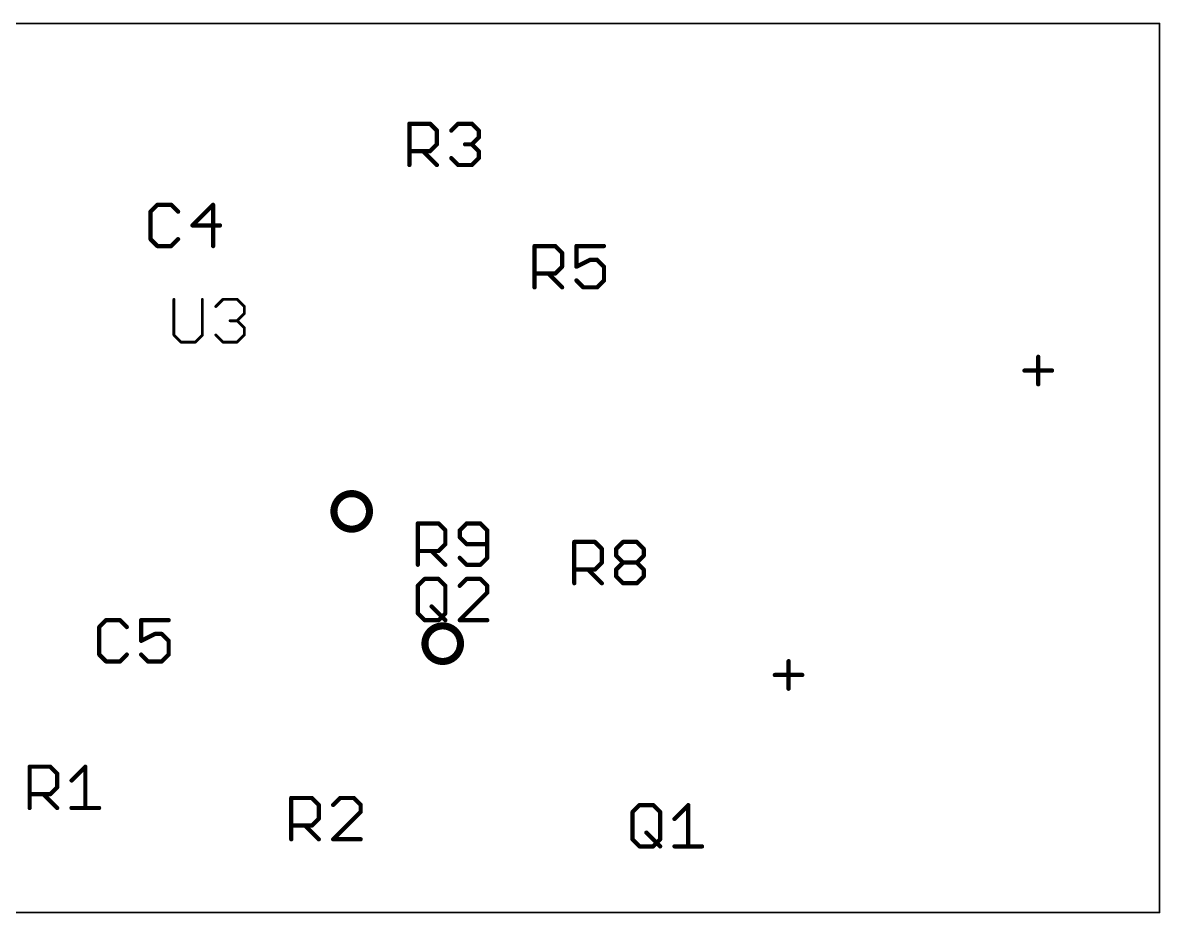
# Model space of a CAD drawing. Extents: x 0 to 1.65, y 0 to 0.63.
# Drawn here: x 0.851 to 1.651, y -0.001 to 0.625 of the extents above; entities that cross this region are included whole.
import ezdxf

# ---------------------------------------------------------------- set-up
doc = ezdxf.new("R2010")
doc.units = 0
for name, color, linetype in [('100', 251, 'CONTINUOUS'), ('20', 178, 'CONTINUOUS'), ('25', 251, 'CONTINUOUS')]:
    doc.layers.add(name, color=color, linetype=linetype)

msp = doc.modelspace()

# ---------------------------------------------------------------- linework, layer by layer
at = {"layer": '100', "const_width": 0.005}
for points in [[(1.082, 0.2695, 1), (1.082, 0.2945, 1), (1.082, 0.2695)], [(1.146, 0.1765, 1), (1.146, 0.2015, 1), (1.146, 0.1765)]]:
    msp.add_lwpolyline(points, format="xyb", dxfattribs=at)
at = {"layer": '20', "const_width": 0.001}
for points in [[(1.65, 0.625), (0, 0.625)], [(1.65, 0), (1.65, 0.625)], [(0, 0), (1.65, 0)]]:
    msp.add_lwpolyline(points, dxfattribs=at)
at = {"layer": '20', "const_width": 0.0005}
for points in [[(1.65025, 0.625, 1), (1.64975, 0.625)], [(1.65, 0.62475, 1), (1.65, 0.62525)], [(1.64975, 0, 1), (1.65025, 0)], [(1.65, -0.00025, 1), (1.65, 0.00025)]]:
    msp.add_lwpolyline(points, format="xyb", dxfattribs=at)
at = {"layer": '25'}
for points, const_width in [([(1.12257, 0.5255), (1.12257, 0.554525)], 0.003), ([(1.12257, 0.554525), (1.137082, 0.554525)], 0.003), ([(1.137082, 0.554525), (1.141919, 0.549687)], 0.003), ([(1.152035, 0.549687), (1.156872, 0.554525)], 0.003), ([(1.156872, 0.554525), (1.166547, 0.554525)], 0.003), ([(1.166547, 0.554525), (1.171385, 0.549687)], 0.003), ([(1.141919, 0.549687), (1.141919, 0.540012)], 0.003), ([(1.171385, 0.54485), (1.166547, 0.540012)], 0.003), ([(1.171385, 0.549687), (1.171385, 0.54485)], 0.003), ([(1.137082, 0.535175), (1.12257, 0.535175)], 0.003), ([(1.132244, 0.535175), (1.141919, 0.5255)], 0.003), ([(1.141919, 0.540012), (1.137082, 0.535175)], 0.003), ([(1.166547, 0.540012), (1.16171, 0.540012)], 0.003), ([(1.166547, 0.540012), (1.171385, 0.535175)], 0.003), ([(1.171385, 0.535175), (1.171385, 0.530337)], 0.003), ([(1.156872, 0.5255), (1.152035, 0.530337)], 0.003), ([(1.171385, 0.530337), (1.166547, 0.5255)], 0.003), ([(1.166547, 0.5255), (1.156872, 0.5255)], 0.003), ([(0.945407, 0.497525), (0.94057, 0.492687)], 0.003), ([(0.955082, 0.497525), (0.945407, 0.497525)], 0.003), ([(0.959919, 0.492687), (0.955082, 0.497525)], 0.003), ([(0.984547, 0.497525), (0.970035, 0.483012)], 0.003), ([(0.984547, 0.4685), (0.984547, 0.497525)], 0.003), ([(0.94057, 0.492687), (0.94057, 0.473337)], 0.003), ([(0.970035, 0.483012), (0.989385, 0.483012)], 0.003), ([(0.94057, 0.473337), (0.945407, 0.4685)], 0.003), ([(0.955082, 0.4685), (0.959919, 0.473337)], 0.003), ([(0.945407, 0.4685), (0.955082, 0.4685)], 0.003), ([(1.21057, 0.4395), (1.21057, 0.468525)], 0.003), ([(1.21057, 0.468525), (1.225082, 0.468525)], 0.003), ([(1.225082, 0.468525), (1.229919, 0.463687)], 0.003), ([(1.229919, 0.463687), (1.229919, 0.454012)], 0.003), ([(1.259385, 0.468525), (1.240035, 0.468525)], 0.003), ([(1.240035, 0.468525), (1.240035, 0.454012)], 0.003), ([(1.240035, 0.454012), (1.24971, 0.45885)], 0.003), ([(1.24971, 0.45885), (1.254547, 0.45885)], 0.003), ([(1.254547, 0.45885), (1.259385, 0.454012)], 0.003), ([(1.225082, 0.449175), (1.21057, 0.449175)], 0.003), ([(1.220244, 0.449175), (1.229919, 0.4395)], 0.003), ([(1.229919, 0.454012), (1.225082, 0.449175)], 0.003), ([(1.259385, 0.454012), (1.259385, 0.444337)], 0.003), ([(1.244872, 0.4395), (1.240035, 0.444337)], 0.003), ([(1.254547, 0.4395), (1.244872, 0.4395)], 0.003), ([(1.259385, 0.444337), (1.254547, 0.4395)], 0.003), ([(0.957, 0.431026), (0.957, 0.406004)], 0.002), ([(0.977017, 0.406004), (0.977017, 0.431026)], 0.002), ([(0.986465, 0.426021), (0.991469, 0.431026)], 0.002), ([(0.991469, 0.431026), (1.001478, 0.431026)], 0.002), ([(1.001478, 0.431026), (1.006482, 0.426021)], 0.002), ([(1.006482, 0.426021), (1.006482, 0.421017)], 0.002), ([(1.001478, 0.416013), (0.996474, 0.416013)], 0.002), ([(1.006482, 0.421017), (1.001478, 0.416013)], 0.002), ([(1.001478, 0.416013), (1.006482, 0.411008)], 0.002), ([(1.006482, 0.411008), (1.006482, 0.406004)], 0.002), ([(0.957, 0.406004), (0.962004, 0.401)], 0.002), ([(0.962004, 0.401), (0.972013, 0.401)], 0.002), ([(0.972013, 0.401), (0.977017, 0.406004)], 0.002), ([(0.991469, 0.401), (0.986465, 0.406004)], 0.002), ([(1.001478, 0.401), (0.991469, 0.401)], 0.002), ([(1.006482, 0.406004), (1.001478, 0.401)], 0.002), ([(1.56471, 0.390687), (1.56471, 0.371337)], 0.003), ([(1.555035, 0.381012), (1.574385, 0.381012)], 0.003), ([(1.1285, 0.2445), (1.1285, 0.273525)], 0.003), ([(1.1285, 0.273525), (1.143012, 0.273525)], 0.003), ([(1.143012, 0.273525), (1.14785, 0.268687)], 0.003), ([(1.162803, 0.273525), (1.157965, 0.268687)], 0.003), ([(1.172477, 0.273525), (1.162803, 0.273525)], 0.003), ([(1.177315, 0.268687), (1.172477, 0.273525)], 0.003), ([(1.14785, 0.268687), (1.14785, 0.259012)], 0.003), ([(1.157965, 0.268687), (1.157965, 0.26385)], 0.003), ([(1.157965, 0.26385), (1.162803, 0.259012)], 0.003), ([(1.177315, 0.249337), (1.177315, 0.268687)], 0.003), ([(1.14785, 0.259012), (1.143012, 0.254175)], 0.003), ([(1.162803, 0.259012), (1.177315, 0.259012)], 0.003), ([(1.2385, 0.2315), (1.2385, 0.260525)], 0.003), ([(1.2385, 0.260525), (1.253012, 0.260525)], 0.003), ([(1.253012, 0.260525), (1.25785, 0.255687)], 0.003), ([(1.25785, 0.255687), (1.25785, 0.246012)], 0.003), ([(1.267965, 0.255687), (1.272803, 0.260525)], 0.003), ([(1.267965, 0.25085), (1.267965, 0.255687)], 0.003), ([(1.272803, 0.260525), (1.282477, 0.260525)], 0.003), ([(1.282477, 0.260525), (1.287315, 0.255687)], 0.003), ([(1.287315, 0.255687), (1.287315, 0.25085)], 0.003), ([(1.143012, 0.254175), (1.1285, 0.254175)], 0.003), ([(1.138175, 0.254175), (1.14785, 0.2445)], 0.003), ([(1.157965, 0.249337), (1.162803, 0.2445)], 0.003), ([(1.172477, 0.2445), (1.177315, 0.249337)], 0.003), ([(1.272803, 0.246012), (1.267965, 0.25085)], 0.003), ([(1.287315, 0.25085), (1.282477, 0.246012)], 0.003), ([(1.162803, 0.2445), (1.172477, 0.2445)], 0.003), ([(1.253012, 0.241175), (1.2385, 0.241175)], 0.003), ([(1.248175, 0.241175), (1.25785, 0.2315)], 0.003), ([(1.25785, 0.246012), (1.253012, 0.241175)], 0.003), ([(1.267965, 0.241175), (1.272803, 0.246012)], 0.003), ([(1.267965, 0.236337), (1.267965, 0.241175)], 0.003), ([(1.272803, 0.246012), (1.282477, 0.246012)], 0.003), ([(1.282477, 0.246012), (1.287315, 0.241175)], 0.003), ([(1.287315, 0.241175), (1.287315, 0.236337)], 0.003), ([(1.1285, 0.229687), (1.133337, 0.234525)], 0.003), ([(1.133337, 0.234525), (1.143012, 0.234525)], 0.003), ([(1.143012, 0.234525), (1.14785, 0.229687)], 0.003), ([(1.162803, 0.234525), (1.157965, 0.229687)], 0.003), ([(1.172477, 0.234525), (1.162803, 0.234525)], 0.003), ([(1.177315, 0.229687), (1.172477, 0.234525)], 0.003), ([(1.272803, 0.2315), (1.267965, 0.236337)], 0.003), ([(1.282477, 0.2315), (1.272803, 0.2315)], 0.003), ([(1.287315, 0.236337), (1.282477, 0.2315)], 0.003), ([(1.1285, 0.210337), (1.1285, 0.229687)], 0.003), ([(1.14785, 0.229687), (1.14785, 0.210337)], 0.003), ([(1.157965, 0.2055), (1.177315, 0.22485)], 0.003), ([(1.177315, 0.22485), (1.177315, 0.229687)], 0.003), ([(1.138175, 0.215175), (1.14785, 0.2055)], 0.003), ([(1.133337, 0.2055), (1.1285, 0.210337)], 0.003), ([(1.14785, 0.210337), (1.143012, 0.2055)], 0.003), ([(0.909337, 0.205525), (0.9045, 0.200687)], 0.003), ([(0.9045, 0.200687), (0.9045, 0.181337)], 0.003), ([(0.919012, 0.205525), (0.909337, 0.205525)], 0.003), ([(0.92385, 0.200687), (0.919012, 0.205525)], 0.003), ([(0.953315, 0.205525), (0.933965, 0.205525)], 0.003), ([(0.933965, 0.205525), (0.933965, 0.191012)], 0.003), ([(1.143012, 0.2055), (1.133337, 0.2055)], 0.003), ([(1.177315, 0.2055), (1.157965, 0.2055)], 0.003), ([(0.933965, 0.191012), (0.94364, 0.19585)], 0.003), ([(0.94364, 0.19585), (0.948477, 0.19585)], 0.003), ([(0.948477, 0.19585), (0.953315, 0.191012)], 0.003), ([(0.953315, 0.191012), (0.953315, 0.181337)], 0.003), ([(0.9045, 0.181337), (0.909337, 0.1765)], 0.003), ([(0.909337, 0.1765), (0.919012, 0.1765)], 0.003), ([(0.919012, 0.1765), (0.92385, 0.181337)], 0.003), ([(0.938803, 0.1765), (0.933965, 0.181337)], 0.003), ([(0.948477, 0.1765), (0.938803, 0.1765)], 0.003), ([(0.953315, 0.181337), (0.948477, 0.1765)], 0.003), ([(1.389175, 0.176687), (1.389175, 0.157337)], 0.003), ([(1.3795, 0.167012), (1.39885, 0.167012)], 0.003), ([(0.85557, 0.0735), (0.85557, 0.102525)], 0.003), ([(0.85557, 0.102525), (0.870082, 0.102525)], 0.003), ([(0.870082, 0.102525), (0.874919, 0.097687)], 0.003), ([(0.885035, 0.09285), (0.89471, 0.102525)], 0.003), ([(0.89471, 0.102525), (0.89471, 0.0735)], 0.003), ([(0.874919, 0.097687), (0.874919, 0.088012)], 0.003), ([(0.874919, 0.088012), (0.870082, 0.083175)], 0.003), ([(0.870082, 0.083175), (0.85557, 0.083175)], 0.003), ([(0.865244, 0.083175), (0.874919, 0.0735)], 0.003), ([(1.0395, 0.0515), (1.0395, 0.080525)], 0.003), ([(1.0395, 0.080525), (1.054012, 0.080525)], 0.003), ([(1.054012, 0.080525), (1.05885, 0.075687)], 0.003), ([(1.073803, 0.080525), (1.068965, 0.075687)], 0.003), ([(1.083477, 0.080525), (1.073803, 0.080525)], 0.003), ([(1.088315, 0.075687), (1.083477, 0.080525)], 0.003), ([(0.885035, 0.0735), (0.904385, 0.0735)], 0.003), ([(1.05885, 0.075687), (1.05885, 0.066012)], 0.003), ([(1.068965, 0.0515), (1.088315, 0.07085)], 0.003), ([(1.088315, 0.07085), (1.088315, 0.075687)], 0.003), ([(1.2795, 0.070687), (1.284337, 0.075525)], 0.003), ([(1.2795, 0.051337), (1.2795, 0.070687)], 0.003), ([(1.284337, 0.075525), (1.294012, 0.075525)], 0.003), ([(1.294012, 0.075525), (1.29885, 0.070687)], 0.003), ([(1.29885, 0.070687), (1.29885, 0.051337)], 0.003), ([(1.308965, 0.06585), (1.31864, 0.075525)], 0.003), ([(1.31864, 0.075525), (1.31864, 0.0465)], 0.003), ([(1.05885, 0.066012), (1.054012, 0.061175)], 0.003), ([(1.054012, 0.061175), (1.0395, 0.061175)], 0.003), ([(1.049175, 0.061175), (1.05885, 0.0515)], 0.003), ([(1.289175, 0.056175), (1.29885, 0.0465)], 0.003), ([(1.088315, 0.0515), (1.068965, 0.0515)], 0.003), ([(1.284337, 0.0465), (1.2795, 0.051337)], 0.003), ([(1.294012, 0.0465), (1.284337, 0.0465)], 0.003), ([(1.29885, 0.051337), (1.294012, 0.0465)], 0.003), ([(1.308965, 0.0465), (1.328315, 0.0465)], 0.003)]:
    msp.add_lwpolyline(points, dxfattribs=dict(at, const_width=const_width))
for points, const_width in [([(1.12332, 0.554525, 1), (1.12182, 0.554525)], 0.0015), ([(1.12257, 0.555275, 1), (1.12257, 0.553775)], 0.0015), ([(1.137612, 0.555055, 1), (1.136552, 0.553994)], 0.0015), ([(1.137082, 0.553775, 1), (1.137082, 0.555275)], 0.0015), ([(1.156872, 0.555275, 1), (1.156872, 0.553775)], 0.0015), ([(1.157403, 0.553994, 1), (1.156342, 0.555055)], 0.0015), ([(1.167077, 0.555055, 1), (1.166017, 0.553994)], 0.0015), ([(1.166547, 0.553775, 1), (1.166547, 0.555275)], 0.0015), ([(1.142669, 0.549687, 1), (1.141169, 0.549687)], 0.0015), ([(1.141389, 0.549157, 1), (1.14245, 0.550218)], 0.0015), ([(1.151504, 0.550218, 1), (1.152565, 0.549157)], 0.0015), ([(1.172135, 0.549687, 1), (1.170635, 0.549687)], 0.0015), ([(1.170635, 0.54485, 1), (1.172135, 0.54485)], 0.0015), ([(1.170854, 0.549157, 1), (1.171915, 0.550218)], 0.0015), ([(1.171915, 0.544319, 1), (1.170854, 0.54538)], 0.0015), ([(1.12257, 0.535925, 1), (1.12257, 0.534425)], 0.0015), ([(1.132775, 0.535705, 1), (1.131714, 0.534644)], 0.0015), ([(1.136552, 0.535705, 1), (1.137612, 0.534644)], 0.0015), ([(1.137082, 0.534425, 1), (1.137082, 0.535925)], 0.0015), ([(1.141169, 0.540012, 1), (1.142669, 0.540012)], 0.0015), ([(1.14245, 0.539482, 1), (1.141389, 0.540543)], 0.0015), ([(1.16171, 0.540762, 1), (1.16171, 0.539262)], 0.0015), ([(1.167077, 0.540543, 1), (1.166017, 0.539482)], 0.0015), ([(1.166017, 0.540543, 1), (1.167077, 0.539482)], 0.0015), ([(1.166547, 0.539262, 1), (1.166547, 0.540762)], 0.0015), ([(1.172135, 0.535175, 1), (1.170635, 0.535175)], 0.0015), ([(1.170854, 0.534644, 1), (1.171915, 0.535705)], 0.0015), ([(1.152565, 0.530868, 1), (1.151504, 0.529807)], 0.0015), ([(1.170635, 0.530337, 1), (1.172135, 0.530337)], 0.0015), ([(1.171915, 0.529807, 1), (1.170854, 0.530868)], 0.0015), ([(1.12182, 0.5255, 1), (1.12332, 0.5255)], 0.0015), ([(1.141389, 0.52497, 1), (1.14245, 0.52603)], 0.0015), ([(1.156872, 0.52625, 1), (1.156872, 0.52475)], 0.0015), ([(1.156342, 0.52497, 1), (1.157403, 0.52603)], 0.0015), ([(1.166017, 0.52603, 1), (1.167077, 0.52497)], 0.0015), ([(1.166547, 0.52475, 1), (1.166547, 0.52625)], 0.0015), ([(0.945407, 0.498275, 1), (0.945407, 0.496775)], 0.0015), ([(0.945937, 0.496994, 1), (0.944877, 0.498055)], 0.0015), ([(0.955612, 0.498055, 1), (0.954552, 0.496994)], 0.0015), ([(0.955082, 0.496775, 1), (0.955082, 0.498275)], 0.0015), ([(0.985297, 0.497525, 1), (0.983797, 0.497525)], 0.0015), ([(0.985077, 0.496994, 1), (0.984017, 0.498055)], 0.0015), ([(0.940039, 0.493218, 1), (0.9411, 0.492157)], 0.0015), ([(0.94132, 0.492687, 1), (0.93982, 0.492687)], 0.0015), ([(0.959389, 0.492157, 1), (0.96045, 0.493218)], 0.0015), ([(0.969504, 0.483543, 1), (0.970565, 0.482482)], 0.0015), ([(0.970035, 0.483762, 1), (0.970035, 0.482262)], 0.0015), ([(0.989385, 0.482262, 1), (0.989385, 0.483762)], 0.0015), ([(0.9411, 0.473868, 1), (0.940039, 0.472807)], 0.0015), ([(0.93982, 0.473337, 1), (0.94132, 0.473337)], 0.0015), ([(0.96045, 0.472807, 1), (0.959389, 0.473868)], 0.0015), ([(0.945407, 0.46925, 1), (0.945407, 0.46775)], 0.0015), ([(0.944877, 0.46797, 1), (0.945937, 0.46903)], 0.0015), ([(0.954552, 0.46903, 1), (0.955612, 0.46797)], 0.0015), ([(0.955082, 0.46775, 1), (0.955082, 0.46925)], 0.0015), ([(0.983797, 0.4685, 1), (0.985297, 0.4685)], 0.0015), ([(1.21132, 0.468525, 1), (1.20982, 0.468525)], 0.0015), ([(1.21057, 0.469275, 1), (1.21057, 0.467775)], 0.0015), ([(1.225612, 0.469055, 1), (1.224552, 0.467994)], 0.0015), ([(1.225082, 0.467775, 1), (1.225082, 0.469275)], 0.0015), ([(1.230669, 0.463687, 1), (1.229169, 0.463687)], 0.0015), ([(1.229389, 0.463157, 1), (1.23045, 0.464218)], 0.0015), ([(1.240035, 0.469275, 1), (1.240035, 0.467775)], 0.0015), ([(1.240785, 0.468525, 1), (1.239285, 0.468525)], 0.0015), ([(1.259385, 0.467775, 1), (1.259385, 0.469275)], 0.0015), ([(1.24971, 0.4596, 1), (1.24971, 0.4581)], 0.0015), ([(1.250045, 0.458179, 1), (1.249374, 0.459521)], 0.0015), ([(1.255077, 0.45938, 1), (1.254017, 0.458319)], 0.0015), ([(1.254547, 0.4581, 1), (1.254547, 0.4596)], 0.0015), ([(1.21057, 0.449925, 1), (1.21057, 0.448425)], 0.0015), ([(1.220775, 0.449705, 1), (1.219714, 0.448644)], 0.0015), ([(1.224552, 0.449705, 1), (1.225612, 0.448644)], 0.0015), ([(1.225082, 0.448425, 1), (1.225082, 0.449925)], 0.0015), ([(1.229169, 0.454012, 1), (1.230669, 0.454012)], 0.0015), ([(1.23045, 0.453482, 1), (1.229389, 0.454543)], 0.0015), ([(1.239699, 0.454683, 1), (1.24037, 0.453341)], 0.0015), ([(1.239285, 0.454012, 1), (1.240785, 0.454012)], 0.0015), ([(1.260135, 0.454012, 1), (1.258635, 0.454012)], 0.0015), ([(1.258854, 0.453482, 1), (1.259915, 0.454543)], 0.0015), ([(1.20982, 0.4395, 1), (1.21132, 0.4395)], 0.0015), ([(1.229389, 0.43897, 1), (1.23045, 0.44003)], 0.0015), ([(1.240565, 0.444868, 1), (1.239504, 0.443807)], 0.0015), ([(1.244872, 0.44025, 1), (1.244872, 0.43875)], 0.0015), ([(1.244342, 0.43897, 1), (1.245403, 0.44003)], 0.0015), ([(1.254017, 0.44003, 1), (1.255077, 0.43897)], 0.0015), ([(1.254547, 0.43875, 1), (1.254547, 0.44025)], 0.0015), ([(1.258635, 0.444337, 1), (1.260135, 0.444337)], 0.0015), ([(1.259915, 0.443807, 1), (1.258854, 0.444868)], 0.0015), ([(0.9575, 0.431026, 1), (0.9565, 0.431026)], 0.001), ([(0.977517, 0.431026, 1), (0.976517, 0.431026)], 0.001), ([(0.991469, 0.431526, 1), (0.991469, 0.430526)], 0.001), ([(0.991823, 0.430672, 1), (0.991116, 0.431379)], 0.001), ([(1.001832, 0.431379, 1), (1.001124, 0.430672)], 0.001), ([(1.001478, 0.430526, 1), (1.001478, 0.431526)], 0.001), ([(0.986112, 0.426375, 1), (0.986819, 0.425668)], 0.001), ([(1.006982, 0.426021, 1), (1.005982, 0.426021)], 0.001), ([(1.006129, 0.425668, 1), (1.006836, 0.426375)], 0.001), ([(0.996474, 0.416513, 1), (0.996474, 0.415513)], 0.001), ([(1.001832, 0.416366, 1), (1.001124, 0.415659)], 0.001), ([(1.001124, 0.416366, 1), (1.001832, 0.415659)], 0.001), ([(1.001478, 0.415513, 1), (1.001478, 0.416513)], 0.001), ([(1.005982, 0.421017, 1), (1.006982, 0.421017)], 0.001), ([(1.006836, 0.420664, 1), (1.006129, 0.421371)], 0.001), ([(1.006982, 0.411008, 1), (1.005982, 0.411008)], 0.001), ([(1.006129, 0.410655, 1), (1.006836, 0.411362)], 0.001), ([(0.957354, 0.406358, 1), (0.956646, 0.405651)], 0.001), ([(0.9565, 0.406004, 1), (0.9575, 0.406004)], 0.001), ([(0.962004, 0.4015, 1), (0.962004, 0.4005)], 0.001), ([(0.961651, 0.400646, 1), (0.962358, 0.401354)], 0.001), ([(0.971659, 0.401354, 1), (0.972366, 0.400646)], 0.001), ([(0.972013, 0.4005, 1), (0.972013, 0.4015)], 0.001), ([(0.976517, 0.406004, 1), (0.977517, 0.406004)], 0.001), ([(0.977371, 0.405651, 1), (0.976664, 0.406358)], 0.001), ([(0.986819, 0.406358, 1), (0.986112, 0.405651)], 0.001), ([(0.991469, 0.4015, 1), (0.991469, 0.4005)], 0.001), ([(0.991116, 0.400646, 1), (0.991823, 0.401354)], 0.001), ([(1.001124, 0.401354, 1), (1.001832, 0.400646)], 0.001), ([(1.001478, 0.4005, 1), (1.001478, 0.4015)], 0.001), ([(1.005982, 0.406004, 1), (1.006982, 0.406004)], 0.001), ([(1.006836, 0.405651, 1), (1.006129, 0.406358)], 0.001), ([(1.56546, 0.390687, 1), (1.56396, 0.390687)], 0.0015), ([(1.555035, 0.381762, 1), (1.555035, 0.380262)], 0.0015), ([(1.574385, 0.380262, 1), (1.574385, 0.381762)], 0.0015), ([(1.56396, 0.371337, 1), (1.56546, 0.371337)], 0.0015), ([(1.12925, 0.273525, 1), (1.12775, 0.273525)], 0.0015), ([(1.1285, 0.274275, 1), (1.1285, 0.272775)], 0.0015), ([(1.143543, 0.274055, 1), (1.142482, 0.272994)], 0.0015), ([(1.143012, 0.272775, 1), (1.143012, 0.274275)], 0.0015), ([(1.162803, 0.274275, 1), (1.162803, 0.272775)], 0.0015), ([(1.163333, 0.272994, 1), (1.162272, 0.274055)], 0.0015), ([(1.173008, 0.274055, 1), (1.171947, 0.272994)], 0.0015), ([(1.172477, 0.272775, 1), (1.172477, 0.274275)], 0.0015), ([(1.1486, 0.268687, 1), (1.1471, 0.268687)], 0.0015), ([(1.147319, 0.268157, 1), (1.14838, 0.269218)], 0.0015), ([(1.158715, 0.268687, 1), (1.157215, 0.268687)], 0.0015), ([(1.157435, 0.269218, 1), (1.158496, 0.268157)], 0.0015), ([(1.158496, 0.26438, 1), (1.157435, 0.263319)], 0.0015), ([(1.157215, 0.26385, 1), (1.158715, 0.26385)], 0.0015), ([(1.178065, 0.268687, 1), (1.176565, 0.268687)], 0.0015), ([(1.176785, 0.268157, 1), (1.177845, 0.269218)], 0.0015), ([(1.1471, 0.259012, 1), (1.1486, 0.259012)], 0.0015), ([(1.14838, 0.258482, 1), (1.147319, 0.259543)], 0.0015), ([(1.162803, 0.259762, 1), (1.162803, 0.258262)], 0.0015), ([(1.162272, 0.258482, 1), (1.163333, 0.259543)], 0.0015), ([(1.177315, 0.258262, 1), (1.177315, 0.259762)], 0.0015), ([(1.23925, 0.260525, 1), (1.23775, 0.260525)], 0.0015), ([(1.2385, 0.261275, 1), (1.2385, 0.259775)], 0.0015), ([(1.253543, 0.261055, 1), (1.252482, 0.259994)], 0.0015), ([(1.253012, 0.259775, 1), (1.253012, 0.261275)], 0.0015), ([(1.2586, 0.255687, 1), (1.2571, 0.255687)], 0.0015), ([(1.257319, 0.255157, 1), (1.25838, 0.256218)], 0.0015), ([(1.268715, 0.255687, 1), (1.267215, 0.255687)], 0.0015), ([(1.267435, 0.256218, 1), (1.268496, 0.255157)], 0.0015), ([(1.272803, 0.261275, 1), (1.272803, 0.259775)], 0.0015), ([(1.273333, 0.259994, 1), (1.272272, 0.261055)], 0.0015), ([(1.283008, 0.261055, 1), (1.281947, 0.259994)], 0.0015), ([(1.282477, 0.259775, 1), (1.282477, 0.261275)], 0.0015), ([(1.288065, 0.255687, 1), (1.286565, 0.255687)], 0.0015), ([(1.286785, 0.255157, 1), (1.287845, 0.256218)], 0.0015), ([(1.1285, 0.254925, 1), (1.1285, 0.253425)], 0.0015), ([(1.138705, 0.254705, 1), (1.137645, 0.253644)], 0.0015), ([(1.142482, 0.254705, 1), (1.143543, 0.253644)], 0.0015), ([(1.143012, 0.253425, 1), (1.143012, 0.254925)], 0.0015), ([(1.158496, 0.249868, 1), (1.157435, 0.248807)], 0.0015), ([(1.176565, 0.249337, 1), (1.178065, 0.249337)], 0.0015), ([(1.177845, 0.248807, 1), (1.176785, 0.249868)], 0.0015), ([(1.268496, 0.25138, 1), (1.267435, 0.250319)], 0.0015), ([(1.267215, 0.25085, 1), (1.268715, 0.25085)], 0.0015), ([(1.286565, 0.25085, 1), (1.288065, 0.25085)], 0.0015), ([(1.287845, 0.250319, 1), (1.286785, 0.25138)], 0.0015), ([(1.12775, 0.2445, 1), (1.12925, 0.2445)], 0.0015), ([(1.147319, 0.24397, 1), (1.14838, 0.24503)], 0.0015), ([(1.162803, 0.24525, 1), (1.162803, 0.24375)], 0.0015), ([(1.162272, 0.24397, 1), (1.163333, 0.24503)], 0.0015), ([(1.171947, 0.24503, 1), (1.173008, 0.24397)], 0.0015), ([(1.172477, 0.24375, 1), (1.172477, 0.24525)], 0.0015), ([(1.2385, 0.241925, 1), (1.2385, 0.240425)], 0.0015), ([(1.248705, 0.241705, 1), (1.247645, 0.240644)], 0.0015), ([(1.252482, 0.241705, 1), (1.253543, 0.240644)], 0.0015), ([(1.253012, 0.240425, 1), (1.253012, 0.241925)], 0.0015), ([(1.2571, 0.246012, 1), (1.2586, 0.246012)], 0.0015), ([(1.25838, 0.245482, 1), (1.257319, 0.246543)], 0.0015), ([(1.268715, 0.241175, 1), (1.267215, 0.241175)], 0.0015), ([(1.267435, 0.241705, 1), (1.268496, 0.240645)], 0.0015), ([(1.272803, 0.246762, 1), (1.272803, 0.245262)], 0.0015), ([(1.273333, 0.245482, 1), (1.272272, 0.246543)], 0.0015), ([(1.272272, 0.245482, 1), (1.273333, 0.246543)], 0.0015), ([(1.283008, 0.246543, 1), (1.281947, 0.245482)], 0.0015), ([(1.281947, 0.246543, 1), (1.283008, 0.245482)], 0.0015), ([(1.282477, 0.245262, 1), (1.282477, 0.246762)], 0.0015), ([(1.288065, 0.241175, 1), (1.286565, 0.241175)], 0.0015), ([(1.286785, 0.240644, 1), (1.287845, 0.241705)], 0.0015), ([(1.133337, 0.235275, 1), (1.133337, 0.233775)], 0.0015), ([(1.133868, 0.233994, 1), (1.132807, 0.235055)], 0.0015), ([(1.143543, 0.235055, 1), (1.142482, 0.233994)], 0.0015), ([(1.143012, 0.233775, 1), (1.143012, 0.235275)], 0.0015), ([(1.162803, 0.235275, 1), (1.162803, 0.233775)], 0.0015), ([(1.163333, 0.233994, 1), (1.162272, 0.235055)], 0.0015), ([(1.173008, 0.235055, 1), (1.171947, 0.233994)], 0.0015), ([(1.172477, 0.233775, 1), (1.172477, 0.235275)], 0.0015), ([(1.23775, 0.2315, 1), (1.23925, 0.2315)], 0.0015), ([(1.257319, 0.23097, 1), (1.25838, 0.23203)], 0.0015), ([(1.268496, 0.236868, 1), (1.267435, 0.235807)], 0.0015), ([(1.267215, 0.236337, 1), (1.268715, 0.236337)], 0.0015), ([(1.272803, 0.23225, 1), (1.272803, 0.23075)], 0.0015), ([(1.272272, 0.23097, 1), (1.273333, 0.23203)], 0.0015), ([(1.281947, 0.23203, 1), (1.283008, 0.23097)], 0.0015), ([(1.282477, 0.23075, 1), (1.282477, 0.23225)], 0.0015), ([(1.286565, 0.236337, 1), (1.288065, 0.236337)], 0.0015), ([(1.287845, 0.235807, 1), (1.286785, 0.236868)], 0.0015), ([(1.12925, 0.229687, 1), (1.12775, 0.229687)], 0.0015), ([(1.12797, 0.230218, 1), (1.12903, 0.229157)], 0.0015), ([(1.1486, 0.229687, 1), (1.1471, 0.229687)], 0.0015), ([(1.147319, 0.229157, 1), (1.14838, 0.230218)], 0.0015), ([(1.157435, 0.230218, 1), (1.158496, 0.229157)], 0.0015), ([(1.178065, 0.229687, 1), (1.176565, 0.229687)], 0.0015), ([(1.176565, 0.22485, 1), (1.178065, 0.22485)], 0.0015), ([(1.176785, 0.229157, 1), (1.177845, 0.230218)], 0.0015), ([(1.177845, 0.224319, 1), (1.176785, 0.22538)], 0.0015), ([(1.138705, 0.215705, 1), (1.137645, 0.214644)], 0.0015), ([(1.12903, 0.210868, 1), (1.12797, 0.209807)], 0.0015), ([(1.12775, 0.210337, 1), (1.12925, 0.210337)], 0.0015), ([(1.1471, 0.210337, 1), (1.1486, 0.210337)], 0.0015), ([(1.14838, 0.209807, 1), (1.147319, 0.210868)], 0.0015), ([(0.90525, 0.200687, 1), (0.90375, 0.200687)], 0.0015), ([(0.90397, 0.201218, 1), (0.90503, 0.200157)], 0.0015), ([(0.909337, 0.206275, 1), (0.909337, 0.204775)], 0.0015), ([(0.909868, 0.204994, 1), (0.908807, 0.206055)], 0.0015), ([(0.919543, 0.206055, 1), (0.918482, 0.204994)], 0.0015), ([(0.919012, 0.204775, 1), (0.919012, 0.206275)], 0.0015), ([(0.923319, 0.200157, 1), (0.92438, 0.201218)], 0.0015), ([(0.933965, 0.206275, 1), (0.933965, 0.204775)], 0.0015), ([(0.934715, 0.205525, 1), (0.933215, 0.205525)], 0.0015), ([(0.953315, 0.204775, 1), (0.953315, 0.206275)], 0.0015), ([(1.133337, 0.20625, 1), (1.133337, 0.20475)], 0.0015), ([(1.132807, 0.20497, 1), (1.133868, 0.20603)], 0.0015), ([(1.142482, 0.20603, 1), (1.143543, 0.20497)], 0.0015), ([(1.143012, 0.20475, 1), (1.143012, 0.20625)], 0.0015), ([(1.147319, 0.20497, 1), (1.14838, 0.20603)], 0.0015), ([(1.157965, 0.20625, 1), (1.157965, 0.20475)], 0.0015), ([(1.157435, 0.20603, 1), (1.158496, 0.20497)], 0.0015), ([(1.177315, 0.20475, 1), (1.177315, 0.20625)], 0.0015), ([(0.93363, 0.191683, 1), (0.934301, 0.190341)], 0.0015), ([(0.94364, 0.1966, 1), (0.94364, 0.1951)], 0.0015), ([(0.943975, 0.195179, 1), (0.943305, 0.196521)], 0.0015), ([(0.949008, 0.19638, 1), (0.947947, 0.195319)], 0.0015), ([(0.948477, 0.1951, 1), (0.948477, 0.1966)], 0.0015), ([(0.954065, 0.191012, 1), (0.952565, 0.191012)], 0.0015), ([(0.952785, 0.190482, 1), (0.953845, 0.191543)], 0.0015), ([(0.933215, 0.191012, 1), (0.934715, 0.191012)], 0.0015), ([(0.90503, 0.181868, 1), (0.90397, 0.180807)], 0.0015), ([(0.90375, 0.181337, 1), (0.90525, 0.181337)], 0.0015), ([(0.909337, 0.17725, 1), (0.909337, 0.17575)], 0.0015), ([(0.908807, 0.17597, 1), (0.909868, 0.17703)], 0.0015), ([(0.918482, 0.17703, 1), (0.919543, 0.17597)], 0.0015), ([(0.919012, 0.17575, 1), (0.919012, 0.17725)], 0.0015), ([(0.92438, 0.180807, 1), (0.923319, 0.181868)], 0.0015), ([(0.934496, 0.181868, 1), (0.933435, 0.180807)], 0.0015), ([(0.938803, 0.17725, 1), (0.938803, 0.17575)], 0.0015), ([(0.938272, 0.17597, 1), (0.939333, 0.17703)], 0.0015), ([(0.947947, 0.17703, 1), (0.949008, 0.17597)], 0.0015), ([(0.948477, 0.17575, 1), (0.948477, 0.17725)], 0.0015), ([(0.952565, 0.181337, 1), (0.954065, 0.181337)], 0.0015), ([(0.953845, 0.180807, 1), (0.952785, 0.181868)], 0.0015), ([(1.389925, 0.176687, 1), (1.388425, 0.176687)], 0.0015), ([(1.3795, 0.167762, 1), (1.3795, 0.166262)], 0.0015), ([(1.39885, 0.166262, 1), (1.39885, 0.167762)], 0.0015), ([(1.388425, 0.157337, 1), (1.389925, 0.157337)], 0.0015), ([(0.85632, 0.102525, 1), (0.85482, 0.102525)], 0.0015), ([(0.85557, 0.103275, 1), (0.85557, 0.101775)], 0.0015), ([(0.870612, 0.103055, 1), (0.869552, 0.101994)], 0.0015), ([(0.870082, 0.101775, 1), (0.870082, 0.103275)], 0.0015), ([(0.89546, 0.102525, 1), (0.89396, 0.102525)], 0.0015), ([(0.89524, 0.101994, 1), (0.894179, 0.103055)], 0.0015), ([(0.875669, 0.097687, 1), (0.874169, 0.097687)], 0.0015), ([(0.874389, 0.097157, 1), (0.87545, 0.098218)], 0.0015), ([(0.874169, 0.088012, 1), (0.875669, 0.088012)], 0.0015), ([(0.87545, 0.087482, 1), (0.874389, 0.088543)], 0.0015), ([(0.884504, 0.09338, 1), (0.885565, 0.092319)], 0.0015), ([(0.85557, 0.083925, 1), (0.85557, 0.082425)], 0.0015), ([(0.865775, 0.083705, 1), (0.864714, 0.082644)], 0.0015), ([(0.869552, 0.083705, 1), (0.870612, 0.082644)], 0.0015), ([(0.870082, 0.082425, 1), (0.870082, 0.083925)], 0.0015), ([(1.04025, 0.080525, 1), (1.03875, 0.080525)], 0.0015), ([(1.0395, 0.081275, 1), (1.0395, 0.079775)], 0.0015), ([(1.054543, 0.081055, 1), (1.053482, 0.079994)], 0.0015), ([(1.054012, 0.079775, 1), (1.054012, 0.081275)], 0.0015), ([(1.073803, 0.081275, 1), (1.073803, 0.079775)], 0.0015), ([(1.074333, 0.079994, 1), (1.073272, 0.081055)], 0.0015), ([(1.084008, 0.081055, 1), (1.082947, 0.079994)], 0.0015), ([(1.083477, 0.079775, 1), (1.083477, 0.081275)], 0.0015), ([(0.85482, 0.0735, 1), (0.85632, 0.0735)], 0.0015), ([(0.874389, 0.07297, 1), (0.87545, 0.07403)], 0.0015), ([(0.885035, 0.07425, 1), (0.885035, 0.07275)], 0.0015), ([(0.89396, 0.0735, 1), (0.89546, 0.0735)], 0.0015), ([(0.904385, 0.07275, 1), (0.904385, 0.07425)], 0.0015), ([(1.0596, 0.075687, 1), (1.0581, 0.075687)], 0.0015), ([(1.058319, 0.075157, 1), (1.05938, 0.076218)], 0.0015), ([(1.068435, 0.076218, 1), (1.069496, 0.075157)], 0.0015), ([(1.089065, 0.075687, 1), (1.087565, 0.075687)], 0.0015), ([(1.087785, 0.075157, 1), (1.088845, 0.076218)], 0.0015), ([(1.088845, 0.070319, 1), (1.087785, 0.07138)], 0.0015), ([(1.28025, 0.070687, 1), (1.27875, 0.070687)], 0.0015), ([(1.284337, 0.076275, 1), (1.284337, 0.074775)], 0.0015), ([(1.284868, 0.074994, 1), (1.283807, 0.076055)], 0.0015), ([(1.294543, 0.076055, 1), (1.293482, 0.074994)], 0.0015), ([(1.294012, 0.074775, 1), (1.294012, 0.076275)], 0.0015), ([(1.2996, 0.070687, 1), (1.2981, 0.070687)], 0.0015), ([(1.31939, 0.075525, 1), (1.31789, 0.075525)], 0.0015), ([(1.31917, 0.074994, 1), (1.31811, 0.076055)], 0.0015), ([(1.0581, 0.066012, 1), (1.0596, 0.066012)], 0.0015), ([(1.05938, 0.065482, 1), (1.058319, 0.066543)], 0.0015), ([(1.087565, 0.07085, 1), (1.089065, 0.07085)], 0.0015), ([(1.27897, 0.071218, 1), (1.28003, 0.070157)], 0.0015), ([(1.298319, 0.070157, 1), (1.29938, 0.071218)], 0.0015), ([(1.308435, 0.06638, 1), (1.309496, 0.065319)], 0.0015), ([(1.0395, 0.061925, 1), (1.0395, 0.060425)], 0.0015), ([(1.049705, 0.061705, 1), (1.048645, 0.060644)], 0.0015), ([(1.053482, 0.061705, 1), (1.054543, 0.060644)], 0.0015), ([(1.054012, 0.060425, 1), (1.054012, 0.061925)], 0.0015), ([(1.289705, 0.056705, 1), (1.288645, 0.055644)], 0.0015), ([(1.03875, 0.0515, 1), (1.04025, 0.0515)], 0.0015), ([(1.058319, 0.05097, 1), (1.05938, 0.05203)], 0.0015), ([(1.068965, 0.05225, 1), (1.068965, 0.05075)], 0.0015), ([(1.068435, 0.05203, 1), (1.069496, 0.05097)], 0.0015), ([(1.088315, 0.05075, 1), (1.088315, 0.05225)], 0.0015), ([(1.28003, 0.051868, 1), (1.27897, 0.050807)], 0.0015), ([(1.27875, 0.051337, 1), (1.28025, 0.051337)], 0.0015), ([(1.284337, 0.04725, 1), (1.284337, 0.04575)], 0.0015), ([(1.294012, 0.04575, 1), (1.294012, 0.04725)], 0.0015), ([(1.2981, 0.051337, 1), (1.2996, 0.051337)], 0.0015), ([(1.29938, 0.050807, 1), (1.298319, 0.051868)], 0.0015), ([(1.308965, 0.04725, 1), (1.308965, 0.04575)], 0.0015), ([(1.328315, 0.04575, 1), (1.328315, 0.04725)], 0.0015), ([(1.283807, 0.04597, 1), (1.284868, 0.04703)], 0.0015), ([(1.293482, 0.04703, 1), (1.294543, 0.04597)], 0.0015), ([(1.298319, 0.04597, 1), (1.29938, 0.04703)], 0.0015), ([(1.31789, 0.0465, 1), (1.31939, 0.0465)], 0.0015)]:
    msp.add_lwpolyline(points, format="xyb", dxfattribs=dict(at, const_width=const_width))

doc.saveas('drawing.dxf')
